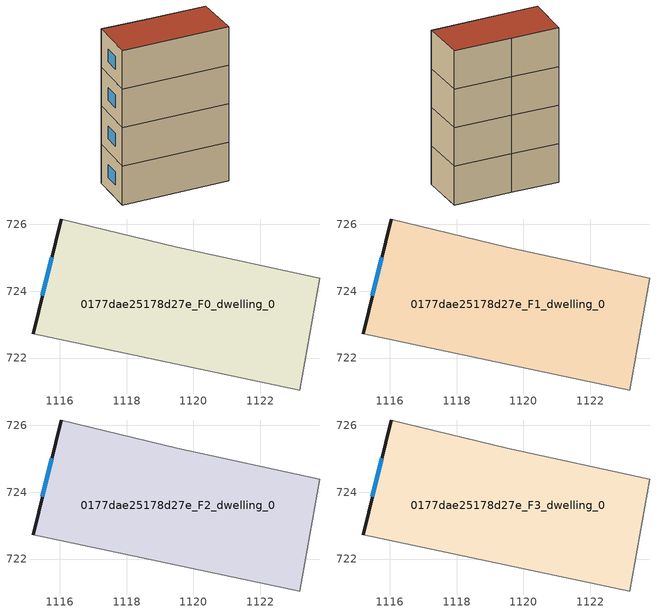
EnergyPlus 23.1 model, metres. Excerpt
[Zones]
0177dae25178d27e_F0_dwelling_0
 floor ground (EU_floor_Construction): 1123.79,724.39 1123.19,721.04 1115.2,722.72 1116.04,726.16 1119.52,725.32 z0
 wall outside (EU_wall_Construction): 1116.04,726.16 1115.2,722.72 z0:3
 wall adiabatic (EU_wall_Construction): 1115.2,722.72 1123.19,721.04 1123.79,724.39 1119.52,725.32 1116.04,726.16 z0:3
 window (EU_Window_Construction): 1115.76,725.02 1115.48,723.87 z1:2
0177dae25178d27e_F1_dwelling_0
 floor to 0177dae25178d27e_F0_dwelling_0 (EU_floor_Construction): 1123.79,724.39 1123.19,721.04 1115.2,722.72 1116.04,726.16 1119.52,725.32 z3
 wall outside (EU_wall_Construction): 1116.04,726.16 1115.2,722.72 z3:6
 wall adiabatic (EU_wall_Construction): 1115.2,722.72 1123.19,721.04 1123.79,724.39 1119.52,725.32 1116.04,726.16 z3:6
 window (EU_Window_Construction): 1115.76,725.02 1115.48,723.87 z4:5
0177dae25178d27e_F2_dwelling_0
 floor to 0177dae25178d27e_F1_dwelling_0 (EU_floor_Construction): 1123.79,724.39 1123.19,721.04 1115.2,722.72 1116.04,726.16 1119.52,725.32 z6
 wall outside (EU_wall_Construction): 1116.04,726.16 1115.2,722.72 z6:9
 wall adiabatic (EU_wall_Construction): 1115.2,722.72 1123.19,721.04 1123.79,724.39 1119.52,725.32 1116.04,726.16 z6:9
 window (EU_Window_Construction): 1115.76,725.02 1115.48,723.87 z7:8
0177dae25178d27e_F3_dwelling_0
 floor to 0177dae25178d27e_F2_dwelling_0 (EU_floor_Construction): 1123.79,724.39 1123.19,721.04 1115.2,722.72 1116.04,726.16 1119.52,725.32 z9
 wall outside (EU_wall_Construction): 1116.04,726.16 1115.2,722.72 z9:12
 wall adiabatic (EU_wall_Construction): 1115.2,722.72 1123.19,721.04 1123.79,724.39 1119.52,725.32 1116.04,726.16 z9:12
 window (EU_Window_Construction): 1115.76,725.02 1115.48,723.87 z10:11
 roof outside (EU_roof_Construction): 1123.19,721.04 1123.79,724.39 1119.52,725.32 1116.04,726.16 1115.2,722.72 z12
[Building]
EU S2 Campaign: North Axis=0; Terrain=City; Solar Distribution=FullExterior
[Site:Location]
Bologna: Latitude=44.5; Longitude=11.25; Time Zone=1; Elevation=37
[SizingPeriod:WeatherFileDays]
AnnualSizingPeriod: Begin Month=1; Begin Day of Month=1; End Month=12; End Day of Month=31; Day of Week for Start Day=Monday; Use Weather File Daylight Saving Period=No; Use Weather File Rain and Snow Indicators=No
[MATERIAL]
EU_InternalMass_Material: Roughness=MediumRough; Thickness=0.1; Conductivity=1; Density=1800; Specific Heat=900; Thermal Absorptance=0.9; Solar Absorptance=0.7; Visible Absorptance=0.7
[MATERIAL:NOMASS] Roughness=MediumRough; Thermal Absorptance=0.9; Solar Absorptance=0.7; Visible Absorptance=0.7
Name | Thermal Resistance
EU_wall_NoMass | 0.937881
EU_roof_NoMass | 0.548572
EU_floor_NoMass | 0.71348
[WINDOWMATERIAL:SIMPLEGLAZINGSYSTEM]
EU_Window_SimpleGlazing: UFactor=4.25633; Solar Heat Gain Coefficient=0.85; Visible Transmittance=0.85
[CONSTRUCTION]
EU_wall_Construction: EU_wall_NoMass
EU_roof_Construction: EU_roof_NoMass
EU_floor_Construction: EU_floor_NoMass
EU_Window_Construction: EU_Window_SimpleGlazing
EU_InternalMass_Construction: EU_InternalMass_Material
[ZONE] Type=1; Multiplier=1; Ceiling Height=autocalculate; Floor Area=autocalculate; Part of Total Floor Area=Yes
Name | Volume
0177dae25178d27e_F0_dwelling_0 | 83.3518
0177dae25178d27e_F1_dwelling_0; 0177dae25178d27e_F2_dwelling_0; 0177dae25178d27e_F3_dwelling_0 | 83.3511
[INTERNALMASS] Construction=EU_InternalMass_Construction; Surface Area=27.7838
Name | Zone or ZoneList
0177dae25178d27e_F0_dwelling_0_EU_InternalMass | 0177dae25178d27e_F0_dwelling_0
0177dae25178d27e_F1_dwelling_0_EU_InternalMass | 0177dae25178d27e_F1_dwelling_0
0177dae25178d27e_F2_dwelling_0_EU_InternalMass | 0177dae25178d27e_F2_dwelling_0
0177dae25178d27e_F3_dwelling_0_EU_InternalMass | 0177dae25178d27e_F3_dwelling_0
[OTHEREQUIPMENT] Fuel Type=Electricity; Design Level Calculation Method=Watts/Area; Power per Zone Floor Area=1; Fraction Latent=0; Fraction Radiant=0; Fraction Lost=0; Carbon Dioxide Generation Rate=0; EndUse Subcategory=EU_Step8_InternalGains
Name | Zone or ZoneList or Space or SpaceList | Schedule
EU_Step8_InternalGain_0177dae25178d27e_F0_dwelling_0_f000 | 0177dae25178d27e_F0_dwelling_0 | EU_Step8_GainSchedule_0177dae25178d27e_F0_dwelling_0_f000
EU_Step8_InternalGain_0177dae25178d27e_F1_dwelling_0_f000 | 0177dae25178d27e_F1_dwelling_0 | EU_Step8_GainSchedule_0177dae25178d27e_F1_dwelling_0_f000
EU_Step8_InternalGain_0177dae25178d27e_F2_dwelling_0_f000 | 0177dae25178d27e_F2_dwelling_0 | EU_Step8_GainSchedule_0177dae25178d27e_F2_dwelling_0_f000
EU_Step8_InternalGain_0177dae25178d27e_F3_dwelling_0_f000 | 0177dae25178d27e_F3_dwelling_0 | EU_Step8_GainSchedule_0177dae25178d27e_F3_dwelling_0_f000
[ZONEVENTILATION:DESIGNFLOWRATE] Schedule=EU_AlwaysOn; Design Flow Rate Calculation Method=AirChanges/Hour; Air Changes per Hour=0.687892; Ventilation Type=Natural; Fan Pressure Rise=0; Fan Total Efficiency=1; Constant Term Coefficient=1; Temperature Term Coefficient=0; Velocity Term Coefficient=0; Velocity Squared Term Coefficient=0; Minimum Indoor Temperature=-100; Maximum Indoor Temperature=100; Delta Temperature=-100; Minimum Outdoor Temperature=-100; Maximum Outdoor Temperature=100; Maximum Wind Speed=40
Name | Zone or ZoneList or Space or SpaceList
EU_ConstantAir_0177dae25178d27e_F0_dwelling_0 | 0177dae25178d27e_F0_dwelling_0
EU_ConstantAir_0177dae25178d27e_F1_dwelling_0 | 0177dae25178d27e_F1_dwelling_0
EU_ConstantAir_0177dae25178d27e_F2_dwelling_0 | 0177dae25178d27e_F2_dwelling_0
EU_ConstantAir_0177dae25178d27e_F3_dwelling_0 | 0177dae25178d27e_F3_dwelling_0
[HVACTEMPLATE:THERMOSTAT] Constant Heating Setpoint=20; Constant Cooling Setpoint=50
EU_HeatOnly_0177dae25178d27e_F0_dwelling_0; EU_HeatOnly_0177dae25178d27e_F1_dwelling_0; EU_HeatOnly_0177dae25178d27e_F2_dwelling_0; EU_HeatOnly_0177dae25178d27e_F3_dwelling_0
[HVACTEMPLATE:ZONE:IDEALLOADSAIRSYSTEM] System Availability Schedule=EU_AlwaysOn; Maximum Heating Supply Air Temperature=50; Minimum Cooling Supply Air Temperature=13; Maximum Heating Supply Air Humidity Ratio=0.0156; Minimum Cooling Supply Air Humidity Ratio=0.0077; Heating Limit=NoLimit; Cooling Limit=NoLimit; Heating Availability Schedule=EU_AlwaysOn; Cooling Availability Schedule=EU_CoolingOff; Dehumidification Control Type=ConstantSensibleHeatRatio; Cooling Sensible Heat Ratio=0.7; Dehumidification Setpoint=60; Humidification Control Type=None; Humidification Setpoint=30; Outdoor Air Method=None; Outdoor Air Flow Rate per Person=0.00944; Outdoor Air Flow Rate per Zone Floor Area=0; Outdoor Air Flow Rate per Zone=0; Demand Controlled Ventilation Type=None; Outdoor Air Economizer Type=NoEconomizer; Heat Recovery Type=None; Sensible Heat Recovery Effectiveness=0.7; Latent Heat Recovery Effectiveness=0.65
Name | Template Thermostat
0177dae25178d27e_F0_dwelling_0 | EU_HeatOnly_0177dae25178d27e_F0_dwelling_0
0177dae25178d27e_F1_dwelling_0 | EU_HeatOnly_0177dae25178d27e_F1_dwelling_0
0177dae25178d27e_F2_dwelling_0 | EU_HeatOnly_0177dae25178d27e_F2_dwelling_0
0177dae25178d27e_F3_dwelling_0 | EU_HeatOnly_0177dae25178d27e_F3_dwelling_0
[SIZING:ZONE] Zone Cooling Design Supply Air Temperature Input Method=SupplyAirTemperature; Zone Cooling Design Supply Air Temperature=13; Zone Heating Design Supply Air Temperature Input Method=SupplyAirTemperature; Zone Heating Design Supply Air Temperature=50; Zone Cooling Design Supply Air Humidity Ratio=0.008; Zone Heating Design Supply Air Humidity Ratio=0.008; Cooling Design Air Flow Method=DesignDay; Cooling Design Air Flow Rate=0; Cooling Minimum Air Flow per Zone Floor Area=0.000762; Cooling Minimum Air Flow=0; Cooling Minimum Air Flow Fraction=0.2; Heating Design Air Flow Method=DesignDay; Heating Design Air Flow Rate=0; Heating Maximum Air Flow per Zone Floor Area=0.002032; Heating Maximum Air Flow=0.141576; Heating Maximum Air Flow Fraction=0.3; Account for Dedicated Outdoor Air System=No; Dedicated Outdoor Air System Control Strategy=NeutralSupplyAir; Dedicated Outdoor Air Low Setpoint Temperature for Design=autosize; Dedicated Outdoor Air High Setpoint Temperature for Design=autosize; Zone Load Sizing Method=Sensible Load Only No Latent Load; Zone Latent Cooling Design Supply Air Humidity Ratio Input Method=HumidityRatioDifference; Zone Cooling Design Supply Air Humidity Ratio Difference=0.005; Zone Latent Heating Design Supply Air Humidity Ratio Input Method=HumidityRatioDifference; Zone Humidification Design Supply Air Humidity Ratio Difference=0.005
0177dae25178d27e_F0_dwelling_0; 0177dae25178d27e_F1_dwelling_0; 0177dae25178d27e_F2_dwelling_0; 0177dae25178d27e_F3_dwelling_0
[SCHEDULE:CONSTANT]
Name | Hourly Value
EU_AlwaysOn | 1
EU_CoolingOff | 0
[SCHEDULE:FILE] Column Number=1; Rows to Skip at Top=0; Number of Hours of Data=8760; Column Separator=Comma; Interpolate to Timestep=No; Minutes per Item=60; Adjust Schedule for Daylight Savings=Yes
Name | File
EU_Step8_GainSchedule_0177dae25178d27e_F0_dwelling_0_f000 | ../../schedules/0177dae25178d27e/0177dae25178d27e_F0_dwelling_0_f000_gain.csv
EU_Step8_GainSchedule_0177dae25178d27e_F1_dwelling_0_f000 | ../../schedules/0177dae25178d27e/0177dae25178d27e_F1_dwelling_0_f000_gain.csv
EU_Step8_GainSchedule_0177dae25178d27e_F2_dwelling_0_f000 | ../../schedules/0177dae25178d27e/0177dae25178d27e_F2_dwelling_0_f000_gain.csv
EU_Step8_GainSchedule_0177dae25178d27e_F3_dwelling_0_f000 | ../../schedules/0177dae25178d27e/0177dae25178d27e_F3_dwelling_0_f000_gain.csv
